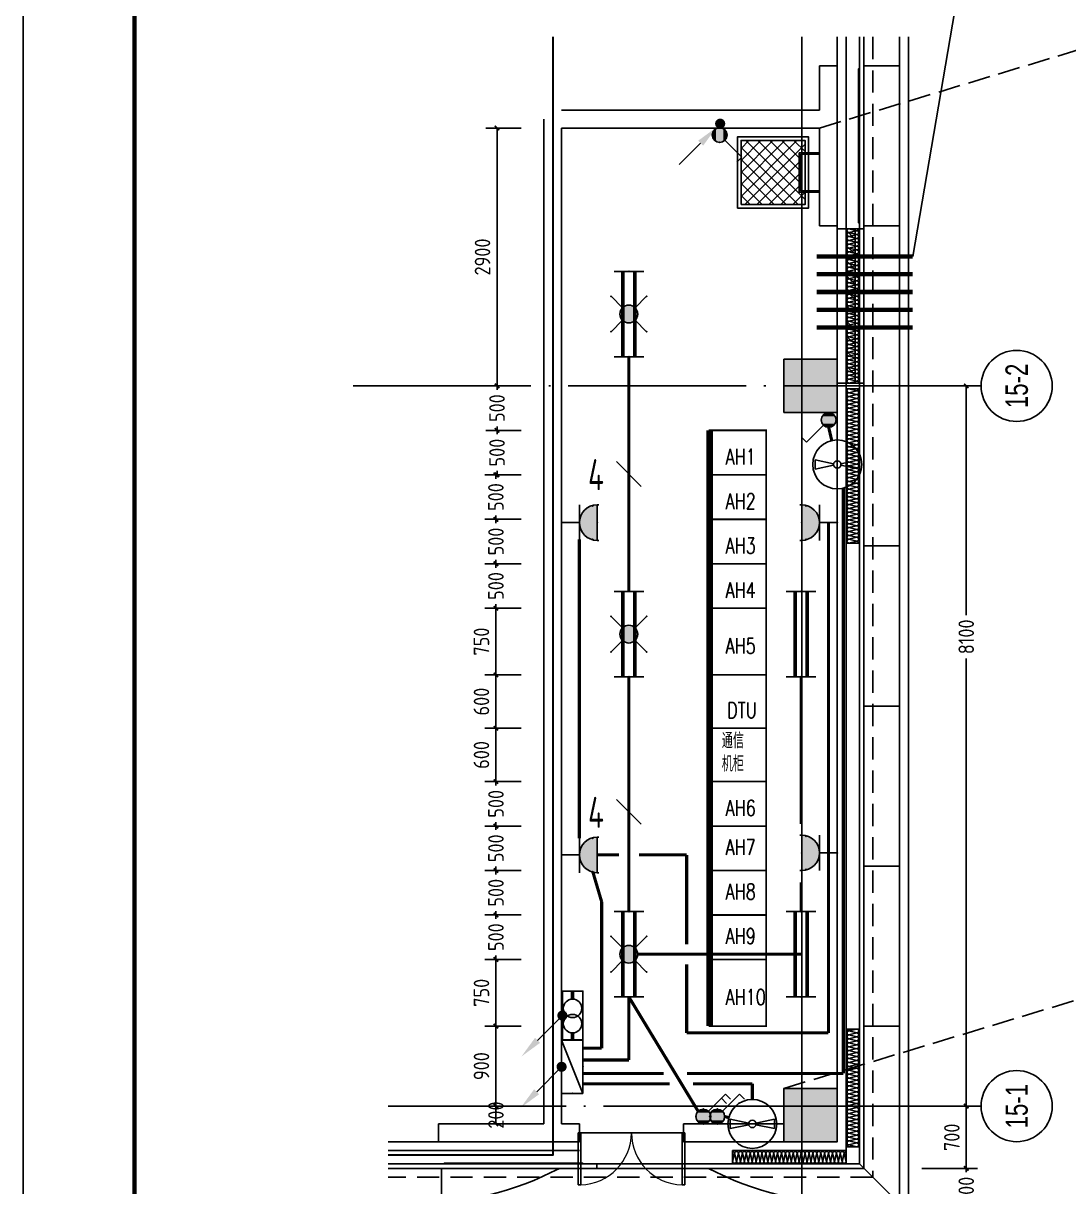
# Model space of a CAD drawing. Extents: x 532544 to 585094, y 87854 to 151914.
# Drawn here: x 532544 to 544298, y 97775 to 110860 of the extents above; entities that cross this region are included whole.
import ezdxf
from ezdxf.enums import TextEntityAlignment as Align

# ---------------------------------------------------------------- set-up
doc = ezdxf.new("R2010")
doc.units = 0
doc.header["$LTSCALE"] = 1000
doc.header["$MEASUREMENT"] = 0
for name, pattern in [('$0$DASH', [0.35, 0.25, -0.1]), ('109-34 轴网$0$L1$0$$AUDIT_BAD_LTYPE1', [0]), ('CACHE', [0.375, 0.25, -0.125]), ('DASHDOT', [1, 0.5, -0.25, 0, -0.25]), ('DOTE', [2.42, 2, -0.2, 0.02, -0.2])]:
    doc.linetypes.add(name, pattern=pattern)
for name, color, linetype in [('00-图签', 7, 'Continuous'), ('01-标注_尺寸', 124, 'Continuous'), ('01-标注_轴线坐标', 132, 'Continuous'), ('02-TEXT_轴号', 7, 'Continuous'), ('15#楼幕墙$0$A-C_玻璃幕墙', 140, 'Continuous'), ('15#楼幕墙$0$A-TECH_结构', 21, 'Continuous'), ('15#楼幕墙$0$A-金属背板', 30, 'Continuous'), ('A-O_散水', 134, 'Continuous'), ('A-TECH_结构', 21, 'Continuous'), ('A_AXIS-轴线', 1, 'DOTE'), ('A_STR-砌块墙', 121, 'Continuous'), ('A_STR-砼柱', 51, 'Continuous'), ('AXIS_TEXT', 7, 'Continuous'), ('C', 4, 'DASHDOT'), ('CZX', 60, 'Continuous'), ('DIM-照明', 3, 'Continuous'), ('EQUIP-动力', 80, 'Continuous'), ('EQUIP-插座', 80, 'Continuous'), ('EQUIP-照明', 3, 'Continuous'), ('EQUIP-箱柜', 3, 'Continuous'), ('GDXT', 3, 'Continuous'), ('LVTRY', 6, 'Continuous'), ('LWIRE', 4, 'Continuous'), ('PUB_HATCH', 8, 'Continuous'), ('TEL_TEXT', 7, 'Continuous'), ('WINDOW', 2, 'Continuous'), ('WIRE-照明', 1, 'Continuous'), ('看线', 241, 'Continuous')]:
    doc.layers.add(name, color=color, linetype=linetype)
for name, color, linetype, plot in [('00-防烟分区', 152, 'Continuous', False), ('04-不打印_辅助线', 165, 'Continuous', False), ('15#楼幕墙$0$04-不打印_辅助线', 165, 'Continuous', False)]:
    doc.layers.add(name, color=color, linetype=linetype, plot=plot)
doc.layers.add('000套内', color=226, linetype='Continuous', lineweight=30, plot=False)
doc.layers.add('ddl0.25', color=6, linetype='Continuous', lineweight=25)
doc.styles.add('_TCH_AXIS', font='')
doc.styles.add('_TCH_LABEL', font='COMPLEX', dxfattribs={"bigfont": 'GBCBIG'})
doc.styles.add('_TEL_DIM', font='SIMPLEX.shx', dxfattribs={"width": 0.8, "height": 3.5, "bigfont": 'jd.shx'})
doc.styles.add('COMPLEX', font='COMPLEX')
doc.styles.get("Standard").update_dxf_attribs({"font": 'gbenor.shx', "bigfont": 'gbcbig.shx'})
doc.styles.add('长仿宋', font='complex.shx', dxfattribs={"width": 0.7, "bigfont": 'jd.shx'})
doc.styles.get('_TCH_AXIS').set_extended_font_data('FZXiHei I-Z08S')
doc.dimstyles.get("Standard").update_dxf_attribs({"dimscale": 100, "dimtxt": 3.5, "dimasz": 1, "dimexe": 2.5, "dimexo": 3, "dimgap": 1.5, "dimtad": 1, "dimdec": 0, "dimzin": 0, "dimdsep": 46, "dimtxsty": 'Standard', "dimblk": 'ARCHTICK', "dimcen": 0.09, "dimadec": 0, "dimazin": 0, "dimtfac": 1, "dimtdec": 0, "dimtix": 1, "dimtmove": 2, "dimatfit": 3, "dimfxl": 1, "dimtolj": 1, "dimtzin": 0, "dimarcsym": 0})
pattern_1 = [(315, (923317.25, 1495294.82), (67.351921, 67.351921), []), (45, (923317.25, 1495294.82), (-67.351921, 67.351921), [])]

# ---------------------------------------------------------------- blocks, each defined once
blk = doc.blocks.new('_FZH')
blk.add_lwpolyline([(-0.5, -0.5), (0.5, -0.5), (0.5, 0.5), (-0.5, 0.5)], close=True)
at = {"layer": 'PUB_HATCH'}
blk.add_solid([(-0.5, -0.5), (0.5, -0.5), (-0.5, 0.5), (0.5, 0.5)], dxfattribs=at)
blk = doc.blocks.new('_AXISO')
blk.add_circle((0, 0), 0.5)
at = {"layer": 'AXIS_TEXT', "style": 'COMPLEX', "width": 1.041667}
blk.add_attdef('A', text='', height=0.56, dxfattribs=at).set_placement((-0.25, -0.28), (0.25, -0.28), align=Align.FIT)
blk = doc.blocks.new('15#楼幕墙$0$$LinePat$岩棉板')
at = {"color": 0}
for p, q in [((0, -17), (12, -67)), ((12, -67), (24, -17))]:
    blk.add_line(p, q, dxfattribs=at)
for centre, start, end in [((12, -17), 0, 180), ((0, -67), 270, 0), ((24, -67), 180, 270)]:
    blk.add_arc(centre, 12, start, end, dxfattribs=at)
at = {"layer": 'Defpoints'}
blk.add_point((0, 0.1), dxfattribs=at)
at = {"layer": 'Defpoints', "color": 0}
blk.add_point((24, -84), dxfattribs=at)
blk = doc.blocks.new('15#楼幕墙$0$保温板')
blk.add_lwpolyline([(0, 20), (1735, 20), (1735, 170), (0, 170)], close=True)
at = {"color": 8, "xscale": 1.80729166516059, "yscale": 1.782568518697715, "zscale": 1.782568518697715}
for p in [(0, 170), (43.375, 170), (86.75, 170), (130.125, 170), (173.5, 170), (216.875, 170), (260.25, 170), (303.625, 170), (347, 170), (390.375, 170), (433.75, 170), (477.125, 170), (520.5, 170), (563.875, 170), (607.25, 170), (650.625, 170), (694, 170), (737.375, 170), (780.75, 170), (824.125, 170), (867.5, 170), (910.875, 170), (954.25, 170), (997.625, 170), (1041, 170), (1084.375, 170), (1127.75, 170), (1171.125, 170), (1214.5, 170), (1257.875, 170), (1301.25, 170), (1344.625, 170), (1388, 170), (1431.375, 170), (1474.75, 170), (1518.125, 170), (1561.5, 170), (1604.875, 170), (1648.25, 170), (1691.625, 170)]:
    blk.add_blockref('15#楼幕墙$0$$LinePat$岩棉板', p, dxfattribs=at)
blk = doc.blocks.new('*U42')
blk.add_lwpolyline([(150, 0), (150, 1325), (0, 1325), (0, 0)], close=True)
at = {"color": 8, "xscale": 1.840641256925494, "yscale": 1.782568518697715, "zscale": 1.782568518697715, "rotation": 89.99999999999793}
for p in [(0, 1281), (0, 1237), (0, 1193), (0, 1149), (0, 1104), (0, 1060), (0, 1016), (0, 972), (0, 928), (0, 884), (0, 839), (0, 795), (0, 751), (0, 707), (0, 663), (0, 618), (0, 574), (0, 530), (0, 486), (0, 442), (0, 398), (0, 353), (0, 309), (0, 265), (0, 221), (0, 177), (0, 133), (0, 88), (0, 44), (0, 0)]:
    blk.add_blockref('15#楼幕墙$0$$LinePat$岩棉板', p, dxfattribs=at)
blk = doc.blocks.new('*U41')
blk.add_lwpolyline([(150, 0), (150, 1278), (0, 1278), (0, 0)], close=True)
at = {"color": 8, "xscale": 1.83549090483006, "yscale": 1.782568518697715, "zscale": 1.782568518697715, "rotation": 89.99999999999793}
for p in [(0, 1233), (0, 1189), (0, 1145), (0, 1101), (0, 1057), (0, 1013), (0, 969), (0, 925), (0, 881), (0, 837), (0, 793), (0, 749), (0, 705), (0, 661), (0, 617), (0, 573), (0, 529), (0, 485), (0, 441), (0, 396), (0, 352), (0, 308), (0, 264), (0, 220), (0, 176), (0, 132), (0, 88), (0, 44), (0, 0)]:
    blk.add_blockref('15#楼幕墙$0$$LinePat$岩棉板', p, dxfattribs=at)
blk = doc.blocks.new('15#楼幕墙$0$百叶窗-1')
h = blk.add_hatch()
h.set_pattern_fill('ANSI31', color=0, scale=50)
h.set_pattern_definition([(45, (-453853.54, 107861.506), (-56.126601, 56.126601), [])])
h.paths.add_polyline_path([(800, 100), (800, 200), (-350, 200), (-350, 100)])
at = {"color": 0}
blk.add_lwpolyline([(-350, 0), (800, 0), (800, 300), (-350, 300)], close=True, dxfattribs=at)
for points in [[(800, 200), (-350, 200)], [(800, 100), (-350, 100)]]:
    blk.add_lwpolyline(points, dxfattribs=at)
blk = doc.blocks.new('_ArchTick')
at = {"color": 0, "linetype": 'ByBlock', "const_width": 0.4}
blk.add_lwpolyline([(-0.5, -0.5), (0.5, 0.5)], dxfattribs=at)
blk = doc.blocks.new('*D69')
at = {"color": 0, "lineweight": -2, "transparency": 16777216}
for p, q in [((542646, 97981), (543271, 97981)), ((543146, 97981), (543146, 97937)), ((543146, 97481), (543146, 97525)), ((542646, 97481), (543271, 97481))]:
    blk.add_line(p, q, dxfattribs=at)
at = {"layer": 'Defpoints', "color": 0, "transparency": 16777216}
for p in [(542496, 97981), (543146, 97981), (542496, 97481)]:
    blk.add_point(p, dxfattribs=at)
at = {"color": 0, "lineweight": -2, "transparency": 16777216, "xscale": 50, "yscale": 50, "zscale": 50}
for p, rotation in [((543146, 97981), 90), ((543146, 97481), 270)]:
    blk.add_blockref('_ArchTick', p, dxfattribs=dict(at, rotation=rotation))
at = {"color": 0, "transparency": 16777216, "insert": (543146, 97731), "char_height": 175, "attachment_point": 5, "rotation": 90}
blk.add_mtext('\\A1;500', dxfattribs=at)
blk = doc.blocks.new('*D76')
at = {"color": 0, "lineweight": -2, "transparency": 16777216}
for p, q in [((542646, 98681), (543271, 98681)), ((543146, 97981), (543146, 98681)), ((542646, 97981), (543271, 97981))]:
    blk.add_line(p, q, dxfattribs=at)
at = {"layer": 'Defpoints', "color": 0, "transparency": 16777216}
for p in [(542496, 98681), (543146, 98681), (542496, 97981)]:
    blk.add_point(p, dxfattribs=at)
at = {"color": 0, "lineweight": -2, "transparency": 16777216, "xscale": 50, "yscale": 50, "zscale": 50}
for p, rotation in [((543146, 98681), 90), ((543146, 97981), 270)]:
    blk.add_blockref('_ArchTick', p, dxfattribs=dict(at, rotation=rotation))
at = {"color": 0, "transparency": 16777216, "insert": (542984, 98331), "char_height": 175, "attachment_point": 5, "rotation": 90}
blk.add_mtext('\\A1;700', dxfattribs=at)
blk = doc.blocks.new('*D77')
at = {"color": 0, "lineweight": -2, "transparency": 16777216}
for p, q in [((542646, 106781), (543271, 106781)), ((543146, 106781), (543146, 104202)), ((543146, 98681), (543146, 103716)), ((542646, 98681), (543271, 98681))]:
    blk.add_line(p, q, dxfattribs=at)
at = {"layer": 'Defpoints', "color": 0, "transparency": 16777216}
for p in [(542496, 106781), (543146, 106781), (542496, 98681)]:
    blk.add_point(p, dxfattribs=at)
at = {"color": 0, "lineweight": -2, "transparency": 16777216, "xscale": 50, "yscale": 50, "zscale": 50}
for p, rotation in [((543146, 106781), 90), ((543146, 98681), 270)]:
    blk.add_blockref('_ArchTick', p, dxfattribs=dict(at, rotation=rotation))
at = {"color": 0, "transparency": 16777216, "insert": (543146, 103959), "char_height": 175, "attachment_point": 5, "rotation": 90}
blk.add_mtext('\\A1;8100', dxfattribs=at)
blk = doc.blocks.new('$DorLib2D$00000002')
for p, q in [((-0.5, 0), (-0.5, 0.4875)), ((-0.475, 0.4875), (-0.5, 0.4875)), ((-0.475, 0), (-0.475, 0.4875)), ((0.475, 0), (0.475, 0.4875)), ((0.475, 0.4875), (0.5, 0.4875)), ((0.5, 0), (0.5, 0.4875)), ((-0.5, 0), (-0.475, 0)), ((0.5, 0), (0.475, 0))]:
    blk.add_line(p, q)
at = {"lineweight": 13}
for centre, start, end in [((-0.4875, 0), 0, 88.53072), ((0.4875, 0), 91.46928, 180)]:
    blk.add_arc(centre, 0.4875, start, end, dxfattribs=at)
blk = doc.blocks.new('人孔')
at = {"layer": 'LVTRY'}
h = blk.add_hatch(dxfattribs=at)
h.set_pattern_fill('ANSI37', color=0, scale=30, angle=-90, style=0)
h.set_pattern_definition(pattern_1)
h.paths.add_polyline_path([(1451379, 353312), (1451379, 352592), (1451519, 352592), (1451519, 352657), (1451960, 352657), (1451960, 352592), (1452099, 352592), (1452099, 353312)])
h = blk.add_hatch(dxfattribs=at)
h.set_pattern_fill('ANSI37', color=0, scale=30, angle=-90, style=0)
h.set_pattern_definition(pattern_1)
h.paths.add_polyline_path([(1451379, 353312), (1451379, 352592), (1451519, 352592), (1451519, 352657), (1451960, 352657), (1451960, 352592), (1452099, 352592), (1452099, 353312)])
at = {"layer": 'LVTRY', "color": 0}
for p, q in [((1451519, 352657), (1451519, 352430)), ((1451519, 352657), (1451960, 352657)), ((1451519, 352657), (1451519, 352430)), ((1451519, 352657), (1451960, 352657)), ((1451532, 352645), (1451532, 352430)), ((1451532, 352645), (1451947, 352645)), ((1451532, 352645), (1451532, 352430)), ((1451532, 352645), (1451947, 352645)), ((1451947, 352645), (1451947, 352430)), ((1451947, 352645), (1451947, 352430)), ((1451960, 352657), (1451960, 352430)), ((1451960, 352657), (1451960, 352430))]:
    blk.add_line(p, q, dxfattribs=at)
for points in [[(1452139, 353352), (1452139, 352552), (1451339, 352552), (1451339, 353352)], [(1452139, 353352), (1452139, 352552), (1451339, 352552), (1451339, 353352)], [(1452099, 353312), (1452099, 352592), (1451379, 352592), (1451379, 353312)], [(1452099, 353312), (1452099, 352592), (1451379, 352592), (1451379, 353312)]]:
    blk.add_lwpolyline(points, close=True, dxfattribs=at)
blk = doc.blocks.new('*D78')
at = {"color": 0, "lineweight": -2, "transparency": 16777216}
for p, q in [((538075, 98681), (537733, 98681)), ((537858, 98481), (537858, 98681)), ((538075, 98481), (537733, 98481))]:
    blk.add_line(p, q, dxfattribs=at)
at = {"layer": 'Defpoints', "color": 0, "transparency": 16777216}
for p in [(537858, 98681), (538225, 98681), (538225, 98481)]:
    blk.add_point(p, dxfattribs=at)
at = {"color": 0, "lineweight": -2, "transparency": 16777216, "xscale": 50, "yscale": 50, "zscale": 50}
for p, rotation in [((537858, 98681), 90), ((537858, 98481), 270)]:
    blk.add_blockref('_ArchTick', p, dxfattribs=dict(at, rotation=rotation))
at = {"color": 0, "transparency": 16777216, "insert": (537858, 98581), "char_height": 175, "attachment_point": 5, "rotation": 90}
blk.add_mtext('\\A1;200', dxfattribs=at)
blk = doc.blocks.new('*D79')
at = {"color": 0, "lineweight": -2, "transparency": 16777216}
for p, q in [((538141, 99581), (537733, 99581)), ((537858, 99581), (537858, 98681)), ((538141, 98681), (537733, 98681))]:
    blk.add_line(p, q, dxfattribs=at)
at = {"layer": 'Defpoints', "color": 0, "transparency": 16777216}
for p in [(538291, 99581), (537858, 98681), (538291, 98681)]:
    blk.add_point(p, dxfattribs=at)
at = {"color": 0, "lineweight": -2, "transparency": 16777216, "xscale": 50, "yscale": 50, "zscale": 50}
for p, rotation in [((537858, 99581), 90), ((537858, 98681), 270)]:
    blk.add_blockref('_ArchTick', p, dxfattribs=dict(at, rotation=rotation))
at = {"color": 0, "transparency": 16777216, "insert": (537695, 99131), "char_height": 175, "attachment_point": 5, "rotation": 90}
blk.add_mtext('\\A1;900', dxfattribs=at)
blk = doc.blocks.new('*D80')
at = {"color": 0, "lineweight": -2, "transparency": 16777216}
for p, q in [((538141, 100331), (537733, 100331)), ((537858, 99581), (537858, 100331)), ((538141, 99581), (537733, 99581))]:
    blk.add_line(p, q, dxfattribs=at)
at = {"layer": 'Defpoints', "color": 0, "transparency": 16777216}
for p in [(537858, 100331), (538291, 100331), (538291, 99581)]:
    blk.add_point(p, dxfattribs=at)
at = {"color": 0, "lineweight": -2, "transparency": 16777216, "xscale": 50, "yscale": 50, "zscale": 50}
for p, rotation in [((537858, 100331), 90), ((537858, 99581), 270)]:
    blk.add_blockref('_ArchTick', p, dxfattribs=dict(at, rotation=rotation))
at = {"color": 0, "transparency": 16777216, "insert": (537695, 99956), "char_height": 175, "attachment_point": 5, "rotation": 90}
blk.add_mtext('\\A1;750', dxfattribs=at)
blk = doc.blocks.new('*D81')
at = {"color": 0, "lineweight": -2, "transparency": 16777216}
for p, q in [((538141, 100831), (537733, 100831)), ((537858, 100831), (537858, 100787)), ((537858, 100331), (537858, 100375)), ((538141, 100331), (537733, 100331))]:
    blk.add_line(p, q, dxfattribs=at)
at = {"layer": 'Defpoints', "color": 0, "transparency": 16777216}
for p in [(537858, 100831), (538291, 100831), (538291, 100331)]:
    blk.add_point(p, dxfattribs=at)
at = {"color": 0, "lineweight": -2, "transparency": 16777216, "xscale": 50, "yscale": 50, "zscale": 50}
for p, rotation in [((537858, 100831), 90), ((537858, 100331), 270)]:
    blk.add_blockref('_ArchTick', p, dxfattribs=dict(at, rotation=rotation))
at = {"color": 0, "transparency": 16777216, "insert": (537858, 100581), "char_height": 175, "attachment_point": 5, "rotation": 90}
blk.add_mtext('\\A1;500', dxfattribs=at)
blk = doc.blocks.new('*D82')
at = {"color": 0, "lineweight": -2, "transparency": 16777216}
for p, q in [((538141, 101331), (537733, 101331)), ((537858, 101331), (537858, 101287)), ((538141, 100831), (537733, 100831)), ((537858, 100831), (537858, 100875))]:
    blk.add_line(p, q, dxfattribs=at)
at = {"layer": 'Defpoints', "color": 0, "transparency": 16777216}
for p in [(537858, 101331), (538291, 101331), (538291, 100831)]:
    blk.add_point(p, dxfattribs=at)
at = {"color": 0, "lineweight": -2, "transparency": 16777216, "xscale": 50, "yscale": 50, "zscale": 50}
for p, rotation in [((537858, 101331), 90), ((537858, 100831), 270)]:
    blk.add_blockref('_ArchTick', p, dxfattribs=dict(at, rotation=rotation))
at = {"color": 0, "transparency": 16777216, "insert": (537858, 101081), "char_height": 175, "attachment_point": 5, "rotation": 90}
blk.add_mtext('\\A1;500', dxfattribs=at)
blk = doc.blocks.new('*D83')
at = {"color": 0, "lineweight": -2, "transparency": 16777216}
for p, q in [((538141, 101831), (537733, 101831)), ((537858, 101831), (537858, 101787)), ((538141, 101331), (537733, 101331)), ((537858, 101331), (537858, 101375))]:
    blk.add_line(p, q, dxfattribs=at)
at = {"layer": 'Defpoints', "color": 0, "transparency": 16777216}
for p in [(537858, 101831), (538291, 101831), (538291, 101331)]:
    blk.add_point(p, dxfattribs=at)
at = {"color": 0, "lineweight": -2, "transparency": 16777216, "xscale": 50, "yscale": 50, "zscale": 50}
for p, rotation in [((537858, 101831), 90), ((537858, 101331), 270)]:
    blk.add_blockref('_ArchTick', p, dxfattribs=dict(at, rotation=rotation))
at = {"color": 0, "transparency": 16777216, "insert": (537858, 101581), "char_height": 175, "attachment_point": 5, "rotation": 90}
blk.add_mtext('\\A1;500', dxfattribs=at)
blk = doc.blocks.new('*D84')
at = {"color": 0, "lineweight": -2, "transparency": 16777216}
for p, q in [((538141, 102331), (537733, 102331)), ((537858, 102331), (537858, 102287)), ((538141, 101831), (537733, 101831)), ((537858, 101831), (537858, 101875))]:
    blk.add_line(p, q, dxfattribs=at)
at = {"layer": 'Defpoints', "color": 0, "transparency": 16777216}
for p in [(537858, 102331), (538291, 102331), (538291, 101831)]:
    blk.add_point(p, dxfattribs=at)
at = {"color": 0, "lineweight": -2, "transparency": 16777216, "xscale": 50, "yscale": 50, "zscale": 50}
for p, rotation in [((537858, 102331), 90), ((537858, 101831), 270)]:
    blk.add_blockref('_ArchTick', p, dxfattribs=dict(at, rotation=rotation))
at = {"color": 0, "transparency": 16777216, "insert": (537858, 102081), "char_height": 175, "attachment_point": 5, "rotation": 90}
blk.add_mtext('\\A1;500', dxfattribs=at)
blk = doc.blocks.new('*D85')
at = {"color": 0, "lineweight": -2, "transparency": 16777216}
for p, q in [((538141, 102931), (537733, 102931)), ((537858, 102331), (537858, 102931)), ((538141, 102331), (537733, 102331))]:
    blk.add_line(p, q, dxfattribs=at)
at = {"layer": 'Defpoints', "color": 0, "transparency": 16777216}
for p in [(537858, 102931), (538291, 102931), (538291, 102331)]:
    blk.add_point(p, dxfattribs=at)
at = {"color": 0, "lineweight": -2, "transparency": 16777216, "xscale": 50, "yscale": 50, "zscale": 50}
for p, rotation in [((537858, 102931), 90), ((537858, 102331), 270)]:
    blk.add_blockref('_ArchTick', p, dxfattribs=dict(at, rotation=rotation))
at = {"color": 0, "transparency": 16777216, "insert": (537695, 102631), "char_height": 175, "attachment_point": 5, "rotation": 90}
blk.add_mtext('\\A1;600', dxfattribs=at)
blk = doc.blocks.new('*D86')
at = {"color": 0, "lineweight": -2, "transparency": 16777216}
for p, q in [((538141, 103531), (537733, 103531)), ((537858, 102931), (537858, 103531)), ((538141, 102931), (537733, 102931))]:
    blk.add_line(p, q, dxfattribs=at)
at = {"layer": 'Defpoints', "color": 0, "transparency": 16777216}
for p in [(537858, 103531), (538291, 103531), (538291, 102931)]:
    blk.add_point(p, dxfattribs=at)
at = {"color": 0, "lineweight": -2, "transparency": 16777216, "xscale": 50, "yscale": 50, "zscale": 50}
for p, rotation in [((537858, 103531), 90), ((537858, 102931), 270)]:
    blk.add_blockref('_ArchTick', p, dxfattribs=dict(at, rotation=rotation))
at = {"color": 0, "transparency": 16777216, "insert": (537695, 103231), "char_height": 175, "attachment_point": 5, "rotation": 90}
blk.add_mtext('\\A1;600', dxfattribs=at)
blk = doc.blocks.new('*D87')
at = {"color": 0, "lineweight": -2, "transparency": 16777216}
for p, q in [((538141, 104281), (537733, 104281)), ((537858, 103531), (537858, 104281)), ((538141, 103531), (537733, 103531))]:
    blk.add_line(p, q, dxfattribs=at)
at = {"layer": 'Defpoints', "color": 0, "transparency": 16777216}
for p in [(537858, 104281), (538291, 104281), (538291, 103531)]:
    blk.add_point(p, dxfattribs=at)
at = {"color": 0, "lineweight": -2, "transparency": 16777216, "xscale": 50, "yscale": 50, "zscale": 50}
for p, rotation in [((537858, 104281), 90), ((537858, 103531), 270)]:
    blk.add_blockref('_ArchTick', p, dxfattribs=dict(at, rotation=rotation))
at = {"color": 0, "transparency": 16777216, "insert": (537695, 103906), "char_height": 175, "attachment_point": 5, "rotation": 90}
blk.add_mtext('\\A1;750', dxfattribs=at)
blk = doc.blocks.new('*D88')
at = {"color": 0, "lineweight": -2, "transparency": 16777216}
for p, q in [((538141, 104781), (537733, 104781)), ((537858, 104781), (537858, 104737)), ((537858, 104281), (537858, 104325)), ((538141, 104281), (537733, 104281))]:
    blk.add_line(p, q, dxfattribs=at)
at = {"layer": 'Defpoints', "color": 0, "transparency": 16777216}
for p in [(537858, 104781), (538291, 104781), (538291, 104281)]:
    blk.add_point(p, dxfattribs=at)
at = {"color": 0, "lineweight": -2, "transparency": 16777216, "xscale": 50, "yscale": 50, "zscale": 50}
for p, rotation in [((537858, 104781), 90), ((537858, 104281), 270)]:
    blk.add_blockref('_ArchTick', p, dxfattribs=dict(at, rotation=rotation))
at = {"color": 0, "transparency": 16777216, "insert": (537858, 104531), "char_height": 175, "attachment_point": 5, "rotation": 90}
blk.add_mtext('\\A1;500', dxfattribs=at)
blk = doc.blocks.new('*D89')
at = {"color": 0, "lineweight": -2, "transparency": 16777216}
for p, q in [((538141, 105281), (537733, 105281)), ((537858, 105281), (537858, 105237)), ((537858, 104781), (537858, 104825)), ((538141, 104781), (537733, 104781))]:
    blk.add_line(p, q, dxfattribs=at)
at = {"layer": 'Defpoints', "color": 0, "transparency": 16777216}
for p in [(537858, 105281), (538291, 105281), (538291, 104781)]:
    blk.add_point(p, dxfattribs=at)
at = {"color": 0, "lineweight": -2, "transparency": 16777216, "xscale": 50, "yscale": 50, "zscale": 50}
for p, rotation in [((537858, 105281), 90), ((537858, 104781), 270)]:
    blk.add_blockref('_ArchTick', p, dxfattribs=dict(at, rotation=rotation))
at = {"color": 0, "transparency": 16777216, "insert": (537858, 105031), "char_height": 175, "attachment_point": 5, "rotation": 90}
blk.add_mtext('\\A1;500', dxfattribs=at)
blk = doc.blocks.new('*D90')
at = {"color": 0, "lineweight": -2, "transparency": 16777216}
for p, q in [((538141, 105781), (537732, 105781)), ((537857, 105781), (537857, 105737)), ((538141, 105281), (537732, 105281)), ((537857, 105281), (537857, 105325))]:
    blk.add_line(p, q, dxfattribs=at)
at = {"layer": 'Defpoints', "color": 0, "transparency": 16777216}
for p in [(537857, 105781), (538291, 105781), (538291, 105281)]:
    blk.add_point(p, dxfattribs=at)
at = {"color": 0, "lineweight": -2, "transparency": 16777216, "xscale": 50, "yscale": 50, "zscale": 50}
for p, rotation in [((537857, 105781), 90), ((537857, 105281), 270)]:
    blk.add_blockref('_ArchTick', p, dxfattribs=dict(at, rotation=rotation))
at = {"color": 0, "transparency": 16777216, "insert": (537857, 105531), "char_height": 175, "attachment_point": 5, "rotation": 90}
blk.add_mtext('\\A1;500', dxfattribs=at)
blk = doc.blocks.new('*D91')
at = {"color": 0, "lineweight": -2, "transparency": 16777216}
for p, q in [((538141, 106281), (537745, 106281)), ((537870, 106281), (537870, 106237)), ((538141, 105781), (537745, 105781)), ((537870, 105781), (537870, 105825))]:
    blk.add_line(p, q, dxfattribs=at)
at = {"layer": 'Defpoints', "color": 0, "transparency": 16777216}
for p in [(537870, 106281), (538291, 106281), (538291, 105781)]:
    blk.add_point(p, dxfattribs=at)
at = {"color": 0, "lineweight": -2, "transparency": 16777216, "xscale": 50, "yscale": 50, "zscale": 50}
for p, rotation in [((537870, 106281), 90), ((537870, 105781), 270)]:
    blk.add_blockref('_ArchTick', p, dxfattribs=dict(at, rotation=rotation))
at = {"color": 0, "transparency": 16777216, "insert": (537870, 106031), "char_height": 175, "attachment_point": 5, "rotation": 90}
blk.add_mtext('\\A1;500', dxfattribs=at)
blk = doc.blocks.new('*D92')
at = {"color": 0, "lineweight": -2, "transparency": 16777216}
for p, q in [((538141, 106781), (537745, 106781)), ((537870, 106781), (537870, 106737)), ((538141, 106281), (537745, 106281)), ((537870, 106281), (537870, 106325))]:
    blk.add_line(p, q, dxfattribs=at)
at = {"layer": 'Defpoints', "color": 0, "transparency": 16777216}
for p in [(537870, 106781), (538291, 106781), (538291, 106281)]:
    blk.add_point(p, dxfattribs=at)
at = {"color": 0, "lineweight": -2, "transparency": 16777216, "xscale": 50, "yscale": 50, "zscale": 50}
for p, rotation in [((537870, 106781), 90), ((537870, 106281), 270)]:
    blk.add_blockref('_ArchTick', p, dxfattribs=dict(at, rotation=rotation))
at = {"color": 0, "transparency": 16777216, "insert": (537870, 106531), "char_height": 175, "attachment_point": 5, "rotation": 90}
blk.add_mtext('\\A1;500', dxfattribs=at)
blk = doc.blocks.new('*D93')
at = {"color": 0, "lineweight": -2, "transparency": 16777216}
for p, q in [((538141, 109681), (537745, 109681)), ((537870, 106781), (537870, 109681)), ((538141, 106781), (537745, 106781))]:
    blk.add_line(p, q, dxfattribs=at)
at = {"layer": 'Defpoints', "color": 0, "transparency": 16777216}
for p in [(537870, 109681), (538291, 109681), (538291, 106781)]:
    blk.add_point(p, dxfattribs=at)
at = {"color": 0, "lineweight": -2, "transparency": 16777216, "xscale": 50, "yscale": 50, "zscale": 50}
for p, rotation in [((537870, 109681), 90), ((537870, 106781), 270)]:
    blk.add_blockref('_ArchTick', p, dxfattribs=dict(at, rotation=rotation))
at = {"color": 0, "transparency": 16777216, "insert": (537707, 108231), "char_height": 175, "attachment_point": 5, "rotation": 90}
blk.add_mtext('\\A1;2900', dxfattribs=at)
blk = doc.blocks.new('$equip$00001160')
for p, q in [((-1.2, 0.417), (-1.2, -0.417)), ((1.2, 0.417), (1.2, -0.417)), ((-1.2, 0.167), (1.2, 0.167)), ((-1.2, -0.167), (1.2, -0.167))]:
    blk.add_line(p, q)
at = {"const_width": 0.1}
for points in [[(-1.2, 0.167), (1.2, 0.167)], [(-1.2, -0.167), (1.2, -0.167)]]:
    blk.add_lwpolyline(points, dxfattribs=at)
at = {"layer": 'EQUIP-照明'}
for p in [(-1.2, 0), (0, 0.167), (1.2, 0), (0, -0.167)]:
    blk.add_point(p, dxfattribs=at)
at = {"layer": 'EQUIP-照明', "flags": 9}
blk.add_attdef('A', (0, 0), '', height=0.00002, dxfattribs=at)
blk = doc.blocks.new('$equip$00002603')
blk.add_hatch(color=256).paths.add_polyline_path([(0.25, 0.5, 1), (-0.25, 0.5, 1)])
for p, q in [((-0.5, 1), (-0.177, 0.677)), ((0.5, 1), (0.177, 0.677)), ((-0.177, 0.323), (-0.5, 0)), ((0.177, 0.323), (0.5, 0))]:
    blk.add_line(p, q)
blk.add_circle((0, 0.5), 0.25)
for p in [(-0.5, 1), (0.5, 1), (-0.5, 0), (0.5, 0)]:
    blk.add_point(p)
at = {"color": 7, "style": '_TEL_DIM', "flags": 1}
blk.add_attdef('A', text='', height=0.000025, dxfattribs=at).set_placement((0, 0), align=Align.MIDDLE_CENTER)
blk = doc.blocks.new('$equip$00001963')
for p, q in [((0.147, 0.356), (0.625, 0.833)), ((0.512, 0.72), (0.653, 0.579)), ((0.625, 0.833), (0.766, 0.692))]:
    blk.add_line(p, q)
blk.add_circle((0, 0.208), 0.208)
for p in [(0, 0.417), (-0.208, 0.208), (0, 0), (0.208, 0.208)]:
    blk.add_point(p)
for points in [[(-0.104, 0.389), (0.104, 0.389), (-0.18, 0.313), (0.18, 0.313)], [(0, 0.417), (0, 0.417), (-0.104, 0.389), (0.104, 0.389)], [(-0.18, 0.313), (0.18, 0.313), (-0.208, 0.208), (0.208, 0.208)], [(-0.18, 0.104), (0.18, 0.104), (-0.208, 0.208), (0.208, 0.208)], [(-0.104, 0.028), (0.104, 0.028), (-0.18, 0.104), (0.18, 0.104)], [(0, 0), (0, 0), (-0.104, 0.028), (0.104, 0.028)]]:
    blk.add_solid(points)
at = {"layer": 'TEL_TEXT', "style": '_TEL_DIM', "flags": 1}
blk.add_attdef('A', text='', height=0.00002, dxfattribs=at).set_placement((0, 0), align=Align.MIDDLE_CENTER)
blk = doc.blocks.new('$equip$00001416')
for p, q in [((0.75, 0.6), (-0.75, 0.6)), ((-0.75, 0), (0.75, 0.6)), ((-0.75, 0.6), (-0.75, 0)), ((0.75, 0), (0.75, 0.6)), ((-0.75, 0), (0.75, 0))]:
    blk.add_line(p, q)
for p in [(0, 0.6), (-0.75, 0.3), (0, 0), (0.75, 0.3)]:
    blk.add_point(p)
at = {"style": '_TCH_LABEL', "flags": 9}
blk.add_attdef('A', (0, 0), '', height=0.00002, dxfattribs=at)
blk = doc.blocks.new('A$C34FC1CB0')
at = {"lineweight": 60}
for p, q in [((113, 146), (0, 146)), ((587, 146), (687, 146))]:
    blk.add_line(p, q, dxfattribs=at)
blk.add_lwpolyline([(687, 289), (687, 0), (0, 0), (0, 289)], close=True)
at = {"color": 7}
for centre in [(243, 146), (457, 146)]:
    blk.add_circle(centre, 130, dxfattribs=at)
blk = doc.blocks.new('$TelecSys$00000095')
blk.add_line((0.4, 0.4), (-0.4, -0.4))
at = {"width": 0.8}
blk.add_attdef('N', text='', height=1, dxfattribs=at).set_placement((-0.017, 1.056), align=Align.MIDDLE)
blk = doc.blocks.new('$TelecSys$00000080')
for p, q in [((-0.7, -0.7), (0, 0)), ((0.104, 0.104), (0.104, 0.104)), ((-0.104, -0.104), (-0.104, -0.104))]:
    blk.add_line(p, q)
at = {"const_width": 0.142}
blk.add_lwpolyline([(0.071, 0, 1), (-0.071, 0, 1)], format="xyb", close=True, dxfattribs=at)
blk.add_solid([(-0.63, -0.77), (-0.77, -0.63), (-1.15, -1.15)])
at = {"width": 0.8, "flags": 9}
blk.add_attdef('A', (0, 0), '', height=0.00002, rotation=180, dxfattribs=at)
blk = doc.blocks.new('$equip$00001962')
for p, q in [((0.147, 0.356), (0.625, 0.833)), ((0.625, 0.833), (0.766, 0.692))]:
    blk.add_line(p, q)
blk.add_circle((0, 0.208), 0.208)
for p in [(0, 0.417), (-0.208, 0.208), (0, 0), (0.208, 0.208)]:
    blk.add_point(p)
for points in [[(-0.104, 0.389), (0.104, 0.389), (-0.18, 0.313), (0.18, 0.313)], [(0, 0.417), (0, 0.417), (-0.104, 0.389), (0.104, 0.389)], [(-0.18, 0.313), (0.18, 0.313), (-0.208, 0.208), (0.208, 0.208)], [(-0.18, 0.104), (0.18, 0.104), (-0.208, 0.208), (0.208, 0.208)], [(-0.104, 0.028), (0.104, 0.028), (-0.18, 0.104), (0.18, 0.104)], [(0, 0), (0, 0), (-0.104, 0.028), (0.104, 0.028)]]:
    blk.add_solid(points)
at = {"layer": 'TEL_TEXT', "style": '_TEL_DIM', "flags": 1}
blk.add_attdef('A', text='', height=0.00002, dxfattribs=at).set_placement((0, 0), align=Align.MIDDLE_CENTER)
blk = doc.blocks.new('$TelecSys$00000081')
for p, q in [((0.104, 0.104), (0.104, 0.104)), ((-0.104, -0.104), (-0.104, -0.104)), ((-1.15, -1.15), (-0.55, -0.55))]:
    blk.add_line(p, q)
at = {"const_width": 0.142}
blk.add_lwpolyline([(0.071, 0, 1), (-0.071, 0, 1)], format="xyb", close=True, dxfattribs=at)
blk.add_solid([(-0.62, -0.48), (-0.48, -0.62), (-0.1, -0.1)])
at = {"width": 0.8, "flags": 9}
blk.add_attdef('A', (0, 0), '', height=0.00002, rotation=180, dxfattribs=at)
blk = doc.blocks.new('$equip_U$00000029(HT0843)')
for p, q in [((-0.5, 1.05), (-0.5, 1)), ((-0.5, 1), (0.5, 1)), ((0.5, 1.05), (0.5, 1)), ((0.5, 0.5), (-0.5, 0.5)), ((0, 0.5), (0, 0))]:
    blk.add_line(p, q)
blk.add_arc((0, 1), 0.5, 180, 0)
for p in [(0, 1), (-0.467, 0.875), (0.467, 0.875), (0, 0)]:
    blk.add_point(p)
for points in [[(0.433, 0.75), (-0.433, 0.75), (0.5, 1), (-0.5, 1)], [(0.25, 0.567), (-0.25, 0.567), (0.433, 0.75), (-0.433, 0.75)], [(0, 0.5), (0, 0.5), (0.25, 0.567), (-0.25, 0.567)]]:
    blk.add_solid(points)
at = {"style": '_TEL_DIM', "flags": 1}
blk.add_attdef('A', text='', height=0.0000125, dxfattribs=at).set_placement((0, 0), align=Align.MIDDLE_CENTER)
blk = doc.blocks.new('$equip$00001304')
for p, q in [((-0.625, -0.13), (-0.625, 0.13)), ((-0.625, 0.13), (-0.102, 0.021)), ((0.625, 0.13), (0.102, 0.021)), ((0.625, -0.13), (0.625, 0.13)), ((-0.102, -0.021), (-0.625, -0.13)), ((0.102, -0.021), (0.625, -0.13))]:
    blk.add_line(p, q)
for radius in [0.688, 0.104]:
    blk.add_circle((0, 0), radius)
at = {"flags": 9}
blk.add_attdef('A', (0, 0), '', height=0.00002, dxfattribs=at)

msp = doc.modelspace()

# ---------------------------------------------------------------- linework, layer by layer
for p, q in [((543310.8, 112729), (542545.3, 108237.8)), ((538796.1, 98481), (538796.1, 98281)), ((539966.1, 98481), (539966.1, 98281)), ((539966.1, 98481), (541096.1, 98481))]:
    msp.add_line(p, q)
at = {"color": 8, "linetype": '$0$DASH'}
for p, q in [((541496.1, 109681), (549325, 112047)), ((541096.1, 98881), (548925, 101247))]:
    msp.add_line(p, q, dxfattribs=at)
for points in [[(542396, 97580.9), (542396, 110705.2)], [(541996, 110381), (542396, 110381)], [(541996, 108581), (542396, 108581)], [(541996, 106781), (542396, 106781)], [(541996, 104981), (542396, 104981)], [(541996, 103181), (542396, 103181)], [(541996, 101381), (542396, 101381)], [(541996, 99581), (542396, 99581)], [(541946, 98031), (542396, 97580.9)], [(537246, 97981), (537246, 97580.9)]]:
    msp.add_lwpolyline(points)
at = {"linetype": '109-34 轴网$0$L1$0$$AUDIT_BAD_LTYPE1', "const_width": 20}
msp.add_lwpolyline([(539966.1, 98381), (538796.1, 98381)], dxfattribs=at)
for centre, start, end in [((536951.1, 101060.9), 270, 297.7436), ((541868.6, 101060.9), 242.2564, 270)]:
    msp.add_arc(centre, 3480, start, end)
at = {"layer": '00-图签'}
msp.add_lwpolyline([(585093.5, 87853.5), (585093.5, 117553.5), (532543.5, 117553.5), (532543.5, 87853.5)], close=True, dxfattribs=at)
at = {"layer": '00-图签', "const_width": 50}
msp.add_lwpolyline([(584593.5, 88353.5), (584593.5, 117053.5), (533793.5, 117053.5), (533793.5, 88353.5)], close=True, dxfattribs=at)
at = {"layer": '00-防烟分区'}
msp.add_lwpolyline([(536646.1, 98131), (538496.1, 98131), (538496.1, 110705.2)], dxfattribs=at)
at = {"layer": '000套内'}
msp.add_lwpolyline([(538496.1, 110705.2), (538496.1, 98131), (536646.1, 98131)], dxfattribs=at)
at = {"layer": '01-标注_尺寸'}
for p, q in [((541296.2, 98681), (541296.2, 110705.2)), ((541296.1, 99739.6), (541296.1, 96121.5))]:
    msp.add_line(p, q, dxfattribs=at)
at = {"layer": '01-标注_轴线坐标'}
for p, q in [((542796.1, 106781.1), (543312.9, 106781.1)), ((542796.1, 98681), (543312.9, 98681))]:
    msp.add_line(p, q, dxfattribs=at)
at = {"layer": '04-不打印_辅助线'}
msp.add_lwpolyline([(540896.1, 98681), (541296.1, 98681), (541296.1, 99081)], dxfattribs=at)
at = {"layer": '15#楼幕墙$0$04-不打印_辅助线'}
for p, q in [((541296, 99223), (541296, 98139)), ((540754, 98681), (541838, 98681))]:
    msp.add_line(p, q, dxfattribs=at)
at = {"layer": '15#楼幕墙$0$A-C_玻璃幕墙'}
for points in [[(539966.1, 98281), (541696, 98281), (541696, 110705.2)], [(540518.5, 98181), (541796, 98181), (541796, 110705.2)], [(540518.5, 97981), (541996, 97981), (541996, 110705.2)], [(540518.5, 98031), (541946, 98031), (541946, 110705.2)], [(536646.1, 98281), (538796.1, 98281)], [(536646.1, 98181), (538796.1, 98181)], [(536646.1, 98031), (538833.5, 98031)], [(538898.5, 98031), (538992.3, 98031)], [(538992.3, 97981), (538992.3, 98031)], [(536646.1, 97981), (538833.5, 97981)], [(538898.5, 97981), (538992.3, 97981)]]:
    msp.add_lwpolyline(points, dxfattribs=at)
at = {"layer": '15#楼幕墙$0$A-TECH_结构'}
msp.add_lwpolyline([(536646.1, 98031), (541946, 98031), (541946, 110705.2)], dxfattribs=at)
at = {"layer": '15#楼幕墙$0$A-金属背板'}
for points in [[(541946, 108613.5), (541946, 110348.5), (541936, 110348.5), (541936, 108613.5)], [(538833.5, 98031), (538833.5, 98041), (537278.5, 98041), (537278.5, 98031)]]:
    msp.add_lwpolyline(points, close=True, dxfattribs=at)
at = {"layer": 'A-O_散水'}
for points in [[(536646.1, 97481), (542496.1, 97481), (542496.1, 110705.2)], [(536646.1, 97981), (541996.1, 97981), (541996.1, 110705.2)]]:
    msp.add_lwpolyline(points, dxfattribs=at)
at = {"layer": 'A-O_散水', "linetype": 'CACHE'}
for points in [[(542096.1, 110705.2), (542096.1, 97881), (536646.1, 97881)], [(536646.1, 97581), (542396.1, 97581), (542396.1, 110705.2)]]:
    msp.add_lwpolyline(points, dxfattribs=at)
at = {"layer": 'A-TECH_结构', "ltscale": 5}
msp.add_lwpolyline([(541946.1, 110705.2), (541946.2, 98031), (536646.1, 98031)], dxfattribs=at)
at = {"layer": 'A_AXIS-轴线'}
msp.add_line((536251.7, 106781.1), (542796.1, 106781.1), dxfattribs=at)
at = {"layer": 'A_AXIS-轴线', "color": 3}
msp.add_line((536646.1, 98681), (542796.1, 98681), dxfattribs=at)
at = {"layer": 'A_STR-砌块墙'}
for p, q in [((541496.1, 110381), (541496.1, 109881)), ((541696.1, 110381), (541496.1, 110381)), ((541696.1, 110381), (541696.1, 109881)), ((541496.1, 109881), (538596.1, 109881)), ((541696.1, 109681), (541696.1, 109881)), ((538396.1, 98481), (538396.1, 109781)), ((538596.1, 98481), (538596.1, 109681)), ((541496.1, 109681), (538596.1, 109681)), ((541496.1, 109681), (541496.1, 108581)), ((541696.1, 109681), (541696.1, 108581)), ((541696.1, 108581), (541496.1, 108581)), ((537213.7, 98481), (538396.1, 98481)), ((537213.7, 98481), (537213.7, 98281)), ((538596.1, 98481), (538796.1, 98481)), ((537213.7, 98281), (538396.1, 98281)), ((538396.1, 98281), (538596.1, 98281)), ((538596.1, 98281), (538796.1, 98281))]:
    msp.add_line(p, q, dxfattribs=at)
at = {"layer": 'C', "linetype": 'DOTE', "lineweight": -2, "ltscale": 0.2, "const_width": 50}
for points in [[(541463.5, 108237.8), (542545.3, 108237.8)], [(541463.5, 108037.8), (542545.3, 108037.8)], [(541463.5, 107837.8), (542545.3, 107837.8)], [(541463.5, 107637.8), (542545.3, 107637.8)], [(541463.5, 107437.8), (542545.3, 107437.8)]]:
    msp.add_lwpolyline(points, dxfattribs=at)
at = {"layer": 'CZX', "color": 8, "const_width": 75}
msp.add_lwpolyline([(540261, 99581), (540261, 106281)], dxfattribs=at)
at = {"layer": 'ddl0.25', "color": 8, "lineweight": 18, "ltscale": 2, "const_width": 20}
for points in [[(540896, 106281), (540896, 105781), (540261, 105781), (540261, 106281)], [(540896, 105781), (540896, 105281), (540261, 105281), (540261, 105781)], [(540896, 105281), (540896, 104781), (540261, 104781), (540261, 105281)], [(540896, 104781), (540896, 104281), (540261, 104281), (540261, 104781)], [(540896, 104281), (540896, 103531), (540261, 103531), (540261, 104281)], [(540261, 102931), (540261, 103531), (540896, 103531), (540896, 102931)], [(540261, 102331), (540261, 102931), (540896, 102931), (540896, 102331)], [(540896, 102331), (540896, 101831), (540261, 101831), (540261, 102331)], [(540896, 101831), (540896, 101331), (540261, 101331), (540261, 101831)], [(540896, 101331), (540896, 100831), (540261, 100831), (540261, 101331)], [(540896, 100831), (540896, 100331), (540261, 100331), (540261, 100831)], [(540896, 100331), (540896, 99581), (540261, 99581), (540261, 100331)]]:
    msp.add_lwpolyline(points, close=True, dxfattribs=at)
at = {"layer": 'WIRE-照明', "linetype": 'Continuous', "const_width": 35}
for points in [[(539352.3, 104469.5), (539352.3, 107109.5)], [(541599.5, 106314.3), (541633.9, 106165.9)], [(541763.5, 99049), (541763.5, 105631.4)], [(541596, 99504.5), (541596, 105244)], [(538796.1, 101693.1), (538796.1, 105057.4)], [(539352.3, 100869.5), (539352.3, 103509.5)], [(541289.5, 101854.5), (541289.5, 103509.5)], [(538996.1, 101506.5), (539239.8, 101506.5)], [(539464.8, 101506.5), (540002.5, 101506.5)], [(540002.5, 101506.5), (540002.5, 100502)], [(539046.5, 100979.5), (538946.1, 101319.9)], [(541289.5, 100869.5), (541289.5, 101197)], [(539046.5, 99333), (539046.5, 100979.5)], [(541289.5, 100389.5), (539451.8, 100389.5)], [(540002.5, 100277), (540002.5, 99504.5)], [(540132.6, 98621.3), (539352.3, 99909.5)], [(539352.3, 99909.5), (539352.3, 99199.5)], [(540002.5, 99504.5), (541596, 99504.5)], [(538836.1, 99333), (539046.5, 99333)], [(538836.1, 99199.5), (539352.3, 99199.5)], [(538836.1, 99049), (539742, 99049)], [(540005, 99049), (541763.5, 99049)], [(538836.1, 98933), (539812.2, 98933)], [(540075.3, 98933), (540740.5, 98933)], [(540740.5, 98756), (540740.5, 98933)], [(540428.8, 98564.3), (540474.8, 98552)]]:
    msp.add_lwpolyline(points, dxfattribs=at)

# ---------------------------------------------------------------- block references
at = {"layer": '01-标注_轴线坐标'}
ref = msp.add_blockref('_AXISO', (543712.9, 106781.1), dxfattribs=dict(at, xscale=800, yscale=800, zscale=800, rotation=89.99999999999999))
ref.add_attrib('A', '15-2', dxfattribs={"layer": '02-TEXT_轴号', "ltscale": 2, "height": 252.11, "rotation": 90, "style": '_TCH_AXIS', "width": 0.548051}).set_placement((543838.9, 106531), (543838.9, 107031.1), align=Align.FIT)
ref = msp.add_blockref('_AXISO', (543712.9, 98681), dxfattribs=dict(at, xscale=800, yscale=800, zscale=800, rotation=89.99999999999999))
ref.add_attrib('A', '15-1', dxfattribs={"layer": '02-TEXT_轴号', "ltscale": 2, "height": 247.28, "rotation": 90, "style": '_TCH_AXIS', "width": 0.636873}).set_placement((543836.5, 98429.8), (543836.5, 98932.2), align=Align.FIT)
at = {"layer": '15#楼幕墙$0$A-C_玻璃幕墙'}
for name, p, rotation in [('15#楼幕墙$0$保温板', (541966, 106813.5), 89.99999999999999), ('15#楼幕墙$0$保温板', (541966, 105013.5), 89.99999999999999), ('*U42', (541946.3, 99548.5), 180), ('*U41', (541796, 98030.7), 89.99999999999999)]:
    msp.add_blockref(name, p, dxfattribs=dict(at, rotation=rotation))
at = {"layer": 'A_STR-砼柱', "xscale": 600, "yscale": 600, "zscale": 600}
for p in [(541396.1, 106781), (541396.1, 98581)]:
    msp.add_blockref('_FZH', p, dxfattribs=at)
at = {"layer": 'Defpoints', "color": 2, "xscale": 1.508695652176598, "rotation": 270}
msp.add_blockref('15#楼幕墙$0$百叶窗-1', (541696, 108020.5), dxfattribs=at)
at = {"layer": 'DIM-照明'}
ref = msp.add_blockref('$TelecSys$00000095', (539352.3, 105789.5), dxfattribs=dict(at, xscale=350, yscale=350, zscale=350, rotation=90))
ref.add_attrib('N', '4', dxfattribs={"layer": '0', "color": 7, "height": 350, "width": 0.8}).set_placement((538982.9, 105783.4), align=Align.MIDDLE)
ref = msp.add_blockref('$TelecSys$00000095', (539352.3, 101991.5), dxfattribs=dict(at, xscale=350, yscale=350, zscale=350, rotation=90))
ref.add_attrib('N', '4', dxfattribs={"layer": '0', "color": 7, "height": 350, "width": 0.8}).set_placement((538982.9, 101985.4), align=Align.MIDDLE)
at = {"layer": 'EQUIP-动力', "xscale": 400, "yscale": 400, "zscale": 400}
for p in [(541696, 105898), (540740.5, 98481)]:
    msp.add_blockref('$equip$00001304', p, dxfattribs=at)
at = {"layer": 'EQUIP-插座', "xscale": 400, "yscale": 400, "zscale": 400}
for p, rotation in [((538596.1, 105244), 270), ((541696, 105244), 90), ((538596.1, 101506.5), 270), ((541696, 101529.5), 90)]:
    msp.add_blockref('$equip_U$00000029(HT0843)', p, dxfattribs=dict(at, rotation=rotation))
at = {"layer": 'EQUIP-照明', "xscale": 400, "yscale": 400, "zscale": 400}
for name, p, rotation in [('$equip$00001962', (540290.5, 109603), 270), ('$equip$00001160', (539352.3, 107589.5), 90), ('$equip$00002603', (539551.8, 107589.5), 90), ('$equip$00001962', (541599.5, 106481), 180), ('$equip$00001160', (539352.3, 103989.5), 90), ('$equip$00001160', (541289.5, 103989.5), 90), ('$equip$00002603', (539551.8, 103989.5), 90), ('$equip$00001160', (539352.3, 100389.5), 90), ('$equip$00001160', (541289.5, 100389.5), 90), ('$equip$00002603', (539551.8, 100389.5), 90)]:
    msp.add_blockref(name, p, dxfattribs=dict(at, rotation=rotation))
for name, p in [('$equip$00001963', (540189.5, 98481)), ('$equip$00001962', (540345.5, 98481))]:
    msp.add_blockref(name, p, dxfattribs=at)
at = {"layer": 'EQUIP-箱柜', "xscale": 400, "yscale": 400, "zscale": 400, "rotation": 90}
msp.add_blockref('$equip$00001416', (538836.1, 99123.5), dxfattribs=at)
at = {"layer": 'LWIRE', "xscale": 400, "yscale": 400, "zscale": 400}
for name, p in [('$TelecSys$00000081', (540379, 109730.5)), ('$TelecSys$00000080', (538605, 99700)), ('$TelecSys$00000080', (538596.1, 99123.5))]:
    msp.add_blockref(name, p, dxfattribs=at)
at = {"layer": 'TEL_TEXT', "xscale": -0.8, "yscale": 0.8, "zscale": 0.8, "rotation": 90}
msp.add_blockref('A$C34FC1CB0', (538836.1, 99974.9), dxfattribs=at)
at = {"layer": 'WINDOW', "color": 3, "xscale": 1200, "yscale": 1200, "zscale": 1200, "rotation": 180}
msp.add_blockref('$DorLib2D$00000002', (539381.1, 98381), dxfattribs=at)
at = {"layer": '看线', "color": 8, "xscale": -1, "rotation": 90}
msp.add_blockref('人孔', (893925.8, 1560920.4), dxfattribs=at)

# ---------------------------------------------------------------- texts
at = {"layer": 'GDXT', "color": 8, "linetype": 'Continuous', "style": '长仿宋', "width": 0.75}
for s, p in [('AH1', (540441.4, 105896.7, 0)), ('AH2', (540441.4, 105396.7, 0)), ('AH3', (540441.4, 104896.7, 0)), ('AH4', (540441.4, 104396.7, 0)), ('AH5', (540441.4, 103770.5, 0)), ('DTU', (540458.4, 103046.3)), ('通信', (540397.1, 102704.4)), ('机柜', (540397.1, 102444.1)), ('AH6', (540441.4, 101946.7, 0)), ('AH7', (540441.4, 101506.5, 0)), ('AH8', (540441.4, 101006.5, 0)), ('AH9', (540441.4, 100506.5, 0)), ('AH10', (540441.4, 99820.5, 0))]:
    msp.add_text(s, height=175, rotation=360, dxfattribs=at).set_placement(p)

# ---------------------------------------------------------------- dimensions: what is measured, and where the dimension line sits
for p1, p2, distance, picture, middle in [((538291.4, 106781.1), (538291.4, 109680.9), 421.5, '*D93', (537707.4, 108231)), ((538291.4, 103531), (538291.4, 104281), 433.8, '*D87', (537695.1, 103906)), ((538291.4, 102931), (538291.4, 103531), 433.8, '*D86', (537695.1, 103231)), ((538291.4, 102331), (538291.4, 102931), 433.8, '*D85', (537695.1, 102631)), ((538291.4, 99581), (538291.4, 100331), 433.6, '*D80', (537695.2, 99956)), ((538291.4, 99581), (538291.4, 98681), -433.6, '*D79', (537695.2, 99131)), ((542496.1, 97981), (542496.1, 98681), -649.9, '*D76', (542983.5, 98331))]:
    dim = msp.add_aligned_dim(p1=p1, p2=p2, distance=distance, dimstyle='Standard', override={"dimscale": 50})
    dim.commit()
    dim.dimension.update_dxf_attribs({"geometry": picture, "text_midpoint": middle})
for base, p1, p2, picture, middle in [((537869.9, 106781.1), (538291.4, 106281), (538291.4, 106781.1), '*D92', (537869.9, 106531)), ((543146, 106781), (542496.1, 98681), (542496.1, 106781), '*D77', (543146, 103959)), ((537869.9, 106281), (538291.4, 105781), (538291.4, 106281), '*D91', (537869.9, 106031)), ((537857.4, 105781), (538291.4, 105281), (538291.4, 105781), '*D90', (537857.4, 105531)), ((537857.6, 105281), (538291.4, 104781), (538291.4, 105281), '*D89', (537857.6, 105031)), ((537857.6, 104781), (538291.4, 104281), (538291.4, 104781), '*D88', (537857.6, 104531)), ((537857.6, 102331), (538291.4, 101831), (538291.4, 102331), '*D84', (537857.6, 102081)), ((537857.6, 101831), (538291.4, 101331), (538291.4, 101831), '*D83', (537857.6, 101581)), ((537857.7, 101331), (538291.4, 100831), (538291.4, 101331), '*D82', (537857.7, 101081)), ((537857.7, 100831), (538291.4, 100331), (538291.4, 100831), '*D81', (537857.7, 100581)), ((537857.6, 98681), (538225.3, 98481), (538225.3, 98681), '*D78', (537857.6, 98581)), ((543146, 97981), (542496.1, 97481), (542496.1, 97981), '*D69', (543146, 97731))]:
    dim = msp.add_linear_dim(base=base, p1=p1, p2=p2, angle=90, dimstyle='Standard', override={"dimscale": 50})
    dim.commit()
    dim.dimension.update_dxf_attribs({"geometry": picture, "text_midpoint": middle, "dimtype": 129})

doc.saveas('drawing.dxf')
